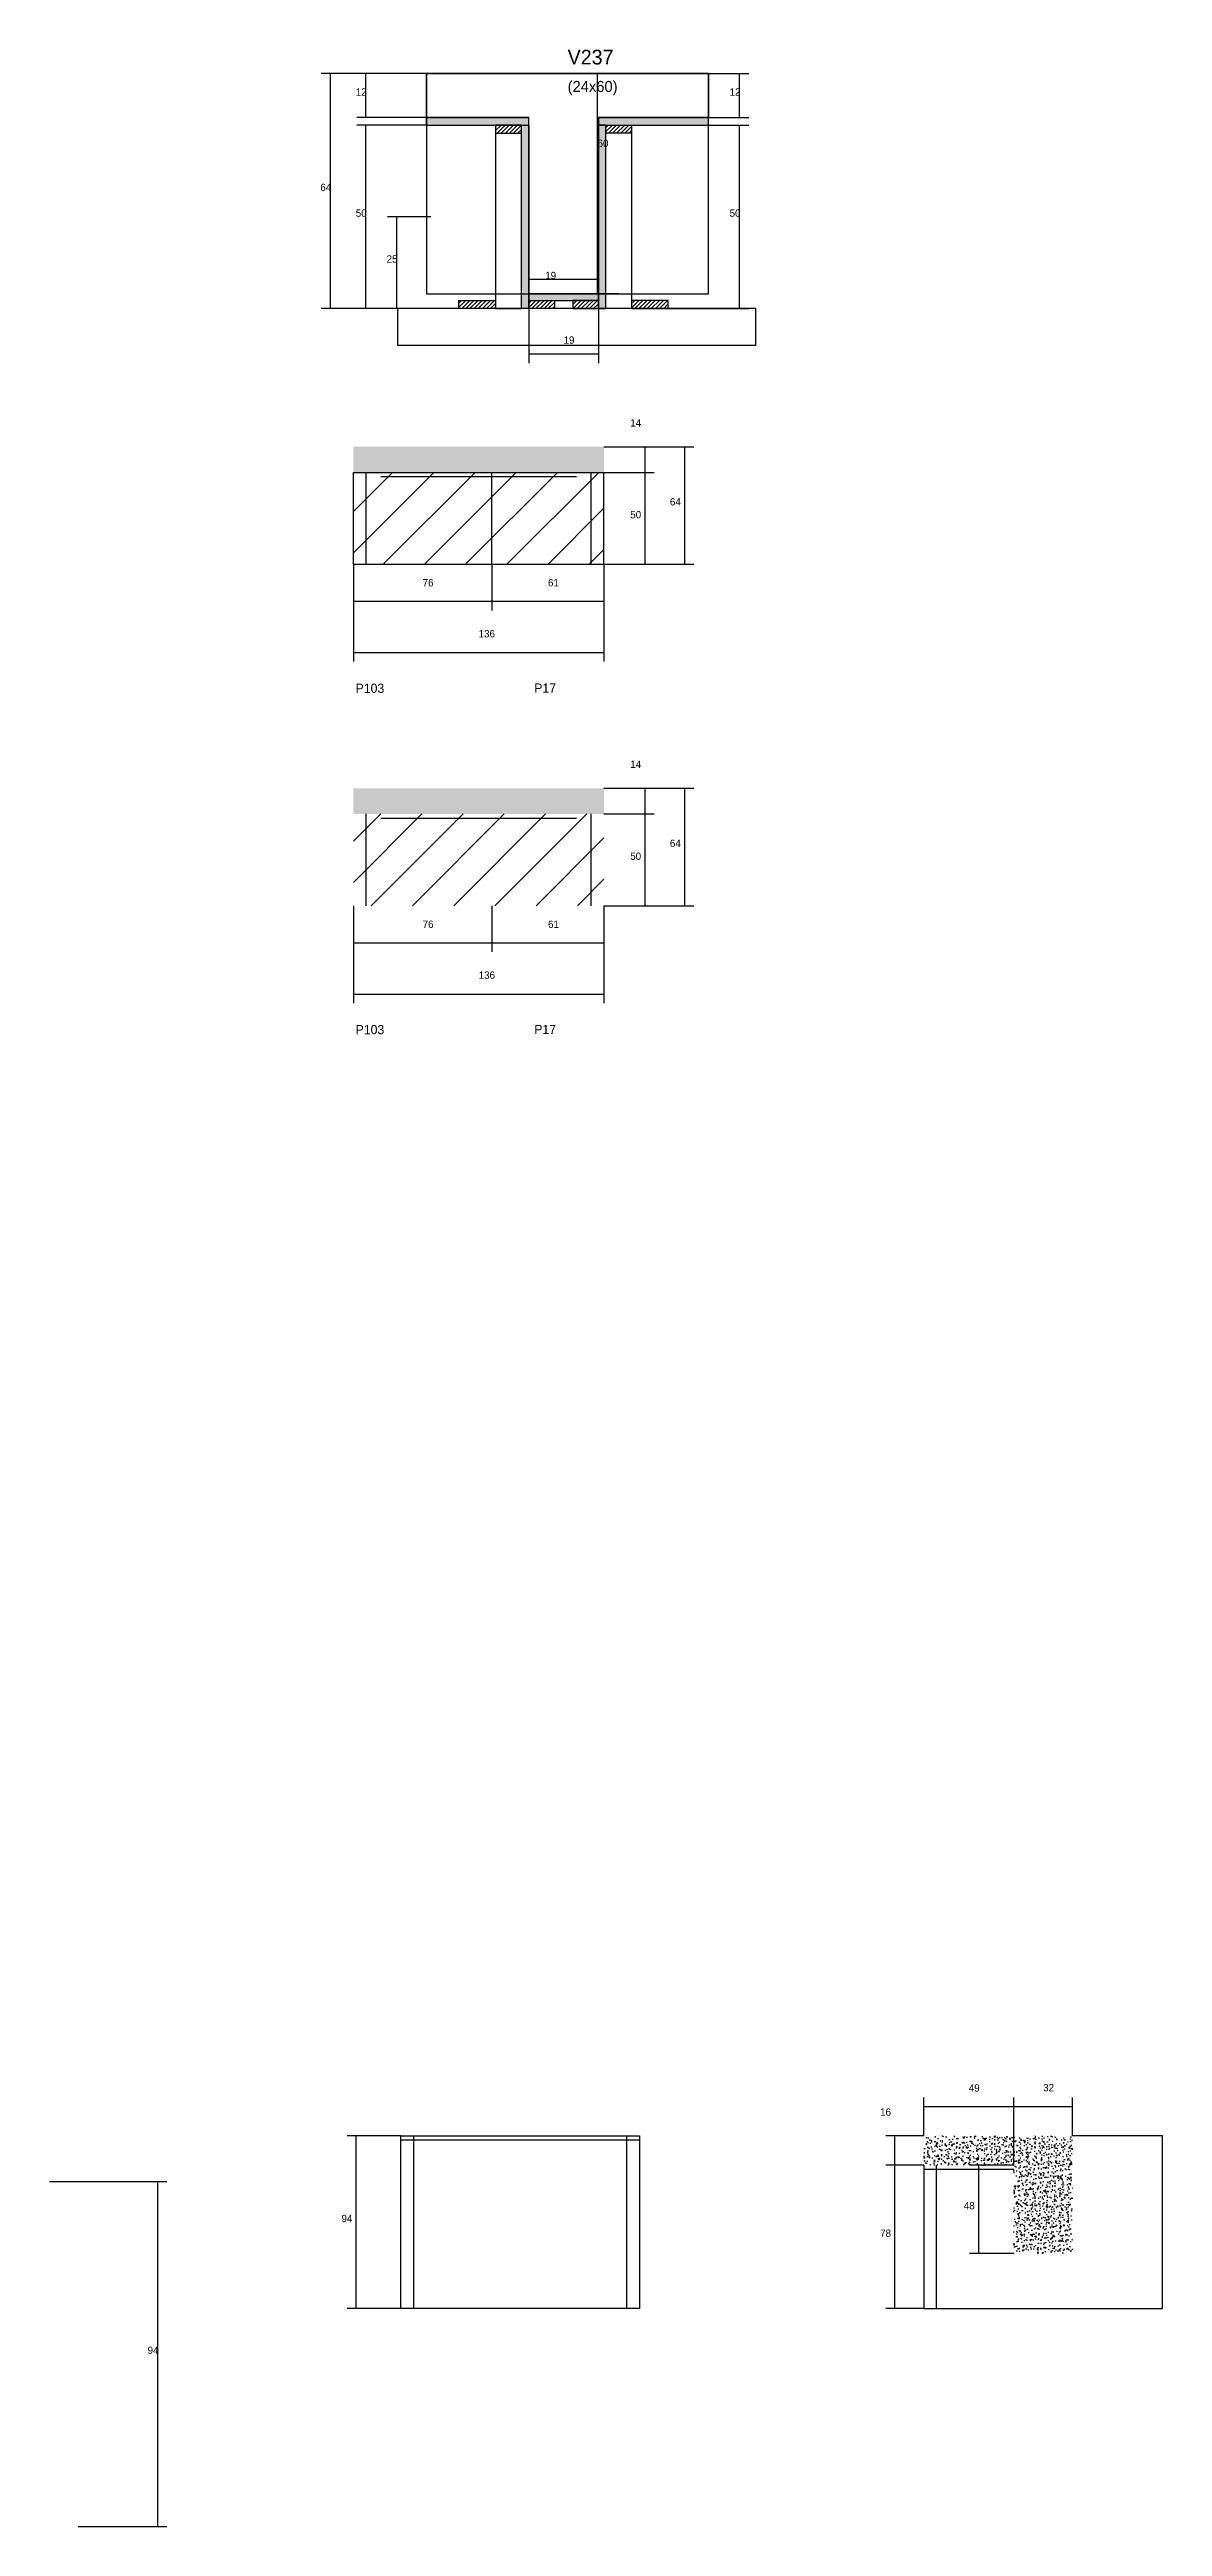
# Model space of a CAD drawing. Header units: metres. Extents: x 3157 to 3764, y 2068 to 3417.
import ezdxf

# ---------------------------------------------------------------- set-up
doc = ezdxf.new("R2010")
doc.units = ezdxf.units.M
for name, color, linetype in [('CONCRETO', 251, 'Continuous'), ('COTA', 241, 'Continuous'), ('Cota Seção (2x)', 4, 'Continuous'), ('Hachura', 253, 'Continuous'), ('Madeira', 126, 'Continuous'), ('NOMENCLATURA', 7, 'Continuous'), ('Painéis', 200, 'Continuous'), ('REAPROVEITAMENTO', 251, 'Continuous'), ('SARR_2.2x7', 40, 'Continuous'), ('Texto Seção', 7, 'Continuous')]:
    doc.layers.add(name, color=color, linetype=linetype)

msp = doc.modelspace()

# ---------------------------------------------------------------- hatches: boundary and pattern name
at = {"layer": 'COTA'}
h = msp.add_hatch(dxfattribs=at)
h.set_pattern_fill('AR-CONC', scale=0.03)
h.paths.add_polyline_path([(3459.3, 3201), (3322.8, 3201), (3322.8, 3201), (3322.8, 3187), (3322.8, 3187), (3459.3, 3187), (3459.3, 3187), (3459.3, 3201)])
h = msp.add_hatch(dxfattribs=at)
h.set_pattern_fill('AR-CONC', scale=0.03)
h.paths.add_polyline_path([(3459.3, 3014.9), (3322.8, 3014.9), (3322.8, 3014.9), (3322.8, 3000.9), (3322.8, 3000.9), (3459.3, 3000.9), (3459.3, 3000.9), (3459.3, 3014.9)])
h = msp.add_hatch(dxfattribs=at)
h.set_pattern_fill('AR-CONC', scale=0.03)
h.paths.add_polyline_path([(3682.5, 2264.6), (3633.5, 2264.6), (3633.5, 2280.6), (3714.5, 2280.6), (3714.5, 2216.6), (3682.5, 2216.6)])
at = {"layer": 'Hachura'}
h = msp.add_hatch(color=8, dxfattribs=at)
h.dxf.hatch_style = 1
h.paths.add_polyline_path([(3418.3, 3376.3), (3418.3, 3380.3), (3418.3, 3380.3), (3362.7, 3380.3), (3362.7, 3380.3), (3362.7, 3376.3), (3362.7, 3376.3), (3418.3, 3376.3)])
h = msp.add_hatch(dxfattribs=at)
h.set_pattern_fill('ANSI31', scale=0.5)
h.paths.add_polyline_path([(3414.3, 3371.9), (3414.3, 3376.3), (3414.3, 3376.3), (3400.3, 3376.3), (3400.3, 3376.3), (3400.3, 3371.9), (3400.3, 3371.9), (3414.3, 3371.9)])
h = msp.add_hatch(color=8, dxfattribs=at)
h.dxf.hatch_style = 1
h.paths.add_polyline_path([(3414.3, 3376.3), (3418.3, 3376.3), (3418.3, 3376.3), (3418.3, 3276.3), (3418.3, 3276.3), (3414.3, 3276.3), (3414.3, 3276.3), (3414.3, 3376.3)])
h = msp.add_hatch(color=8, dxfattribs=at)
h.dxf.hatch_style = 1
h.paths.add_polyline_path([(3516.3, 3376.3), (3516.3, 3380.3), (3516.3, 3380.3), (3456.3, 3380.3), (3456.3, 3380.3), (3456.3, 3376.3), (3456.3, 3376.3), (3516.3, 3376.3)])
h = msp.add_hatch(color=8, dxfattribs=at)
h.dxf.hatch_style = 1
h.paths.add_polyline_path([(3460.3, 3376.3), (3456.3, 3376.3), (3456.3, 3376.3), (3456.3, 3276.3), (3456.3, 3276.3), (3460.3, 3276.3), (3460.3, 3276.3), (3460.3, 3376.3)])
h = msp.add_hatch(dxfattribs=at)
h.set_pattern_fill('ANSI31', scale=0.5)
h.paths.add_polyline_path([(3460.3, 3371.9), (3460.3, 3376.3), (3460.3, 3376.3), (3474.3, 3376.3), (3474.3, 3376.3), (3474.3, 3371.9), (3474.3, 3371.9), (3460.3, 3371.9)])
h = msp.add_hatch(dxfattribs=at)
h.set_pattern_fill('ANSI31', scale=0.5)
h.paths.add_polyline_path([(3380.3, 3276.3), (3380.3, 3280.7), (3380.3, 3280.7), (3400.3, 3280.7), (3400.3, 3280.7), (3400.3, 3276.3), (3400.3, 3276.3), (3380.3, 3276.3)])
h = msp.add_hatch(color=8, dxfattribs=at)
h.dxf.hatch_style = 1
h.paths.add_polyline_path([(3456.3, 3280.7), (3456.3, 3284.3), (3456.3, 3284.3), (3418.3, 3284.3), (3418.3, 3284.3), (3418.3, 3280.7), (3418.3, 3280.7), (3456.3, 3280.7)])
h = msp.add_hatch(dxfattribs=at)
h.set_pattern_fill('ANSI31', scale=0.5)
h.paths.add_polyline_path([(3418.3, 3276.3), (3418.3, 3280.7), (3418.3, 3280.7), (3432.3, 3280.7), (3432.3, 3280.7), (3432.3, 3276.3), (3432.3, 3276.3), (3418.3, 3276.3)])
h = msp.add_hatch(dxfattribs=at)
h.set_pattern_fill('ANSI31', scale=0.5)
h.paths.add_polyline_path([(3456.3, 3276.3), (3456.3, 3280.7), (3456.3, 3280.7), (3442.3, 3280.7), (3442.3, 3280.7), (3442.3, 3276.3), (3442.3, 3276.3), (3456.3, 3276.3)])
h = msp.add_hatch(dxfattribs=at)
h.set_pattern_fill('ANSI31', scale=0.5)
h.paths.add_polyline_path([(3494.3, 3276.3), (3494.3, 3280.7), (3494.3, 3280.7), (3474.3, 3280.7), (3474.3, 3280.7), (3474.3, 3276.3), (3474.3, 3276.3), (3494.3, 3276.3)])
at = {"layer": 'REAPROVEITAMENTO'}
h = msp.add_hatch(dxfattribs=at)
h.set_pattern_fill('ANSI31', scale=5)
h.paths.add_polyline_path([(3322.8, 3137), (3459.3, 3137), (3459.3, 3137), (3459.3, 3187), (3459.3, 3187), (3322.8, 3187), (3322.8, 3187), (3322.8, 3137)])
h = msp.add_hatch(dxfattribs=at)
h.set_pattern_fill('ANSI31', scale=5)
h.paths.add_polyline_path([(3322.8, 2950.9), (3459.3, 2950.9), (3459.3, 2950.9), (3459.3, 3000.9), (3459.3, 3000.9), (3322.8, 3000.9), (3322.8, 3000.9), (3322.8, 2950.9)])

# ---------------------------------------------------------------- linework, layer by layer
at = {"layer": 'CONCRETO'}
for points in [[(3362.7, 3380.3), (3362.7, 3404.3), (3516.3, 3404.3), (3516.3, 3380.3), (3456.3, 3380.3), (3456.3, 3284.3), (3418.3, 3284.3), (3418.3, 3380.3)], [(3362.7, 3284.3), (3516.3, 3284.3), (3516.3, 3404.3), (3362.7, 3404.3)]]:
    msp.add_lwpolyline(points, close=True, dxfattribs=at)
at = {"layer": 'COTA'}
for p, q in [((3362.7, 3404.3), (3305.3, 3404.3)), ((3310.3, 3276.3), (3310.3, 3404.3)), ((3362.7, 3404.3), (3324.6, 3404.3)), ((3329.6, 3380.3), (3329.6, 3404.3)), ((3516.3, 3404.3), (3538.2, 3404.3)), ((3533.2, 3380.3), (3533.2, 3404.3)), ((3362.7, 3380.3), (3324.6, 3380.3)), ((3362.7, 3376.3), (3324.6, 3376.3)), ((3329.6, 3276.3), (3329.6, 3376.3)), ((3516.3, 3380.3), (3538.2, 3380.3)), ((3516.3, 3376.3), (3538.2, 3376.3)), ((3533.2, 3276.3), (3533.2, 3376.3)), ((3365, 3326.3), (3341.4, 3326.3)), ((3346.4, 3276.3), (3346.4, 3326.3)), ((3384.7, 3276.3), (3305.3, 3276.3)), ((3384.7, 3276.3), (3324.6, 3276.3)), ((3365, 3276.3), (3341.4, 3276.3)), ((3418.3, 3276.3), (3418.3, 3246.6)), ((3456.3, 3276.3), (3456.3, 3246.6)), ((3489.9, 3276.3), (3538.2, 3276.3)), ((3418.3, 3251.6), (3456.3, 3251.6)), ((3459.3, 3201), (3508.3, 3201)), ((3459.3, 3201), (3486.7, 3201)), ((3481.7, 3187), (3481.7, 3201)), ((3503.3, 3137), (3503.3, 3201)), ((3459.3, 3187), (3486.7, 3187)), ((3459.3, 3187), (3486.7, 3187)), ((3481.7, 3137), (3481.7, 3187)), ((3322.8, 3137), (3322.8, 3111.8)), ((3322.8, 3137), (3322.8, 3083.9)), ((3398.3, 3137), (3398.3, 3111.8)), ((3398.3, 3137), (3398.3, 3111.8)), ((3459.3, 3137), (3459.3, 3111.8)), ((3459.3, 3137), (3459.3, 3083.9)), ((3459.3, 3137), (3508.3, 3137)), ((3459.3, 3137), (3486.7, 3137)), ((3322.8, 3116.8), (3398.3, 3116.8)), ((3398.3, 3116.8), (3459.3, 3116.8)), ((3322.8, 3088.9), (3459.3, 3088.9)), ((3459.3, 3014.9), (3508.3, 3014.9)), ((3459.3, 3014.9), (3486.7, 3014.9)), ((3481.7, 3000.9), (3481.7, 3014.9)), ((3503.3, 2950.9), (3503.3, 3014.9)), ((3459.3, 3000.9), (3486.7, 3000.9)), ((3459.3, 3000.9), (3486.7, 3000.9)), ((3481.7, 2950.9), (3481.7, 3000.9)), ((3322.8, 2950.9), (3322.8, 2925.7)), ((3322.8, 2950.9), (3322.8, 2897.8)), ((3398.3, 2950.9), (3398.3, 2925.7)), ((3398.3, 2950.9), (3398.3, 2925.7)), ((3459.3, 2950.9), (3459.3, 2925.7)), ((3459.3, 2950.9), (3459.3, 2897.8)), ((3459.3, 2950.9), (3508.3, 2950.9)), ((3459.3, 2950.9), (3486.7, 2950.9)), ((3322.8, 2930.7), (3398.3, 2930.7)), ((3398.3, 2930.7), (3459.3, 2930.7)), ((3322.8, 2902.8), (3459.3, 2902.8)), ((3633.5, 2280.6), (3633.5, 2301.6)), ((3633.5, 2296.6), (3682.5, 2296.6)), ((3682.5, 2264.6), (3682.5, 2301.6)), ((3682.5, 2264.6), (3682.5, 2301.6)), ((3682.5, 2296.6), (3714.5, 2296.6)), ((3714.5, 2280.6), (3714.5, 2301.6)), ((3348.7, 2280.6), (3319.4, 2280.6)), ((3324.4, 2186.6), (3324.4, 2280.6)), ((3633.5, 2280.6), (3612.8, 2280.6)), ((3617.8, 2264.6), (3617.8, 2280.6)), ((3157.3, 2255.8), (3221.2, 2255.8)), ((3216.2, 2067.8), (3216.2, 2255.8)), ((3633.5, 2264.6), (3612.8, 2264.6)), ((3633.5, 2264.6), (3612.8, 2264.6)), ((3617.8, 2186.6), (3617.8, 2264.6)), ((3682.5, 2264.6), (3658.4, 2264.6)), ((3663.4, 2216.6), (3663.4, 2264.6)), ((3682.5, 2216.6), (3658.4, 2216.6)), ((3348.7, 2186.6), (3319.4, 2186.6)), ((3633.5, 2186.6), (3612.8, 2186.6)), ((3172.9, 2067.8), (3221.2, 2067.8))]:
    msp.add_line(p, q, dxfattribs=at)
at = {"layer": 'Cota Seção (2x)'}
for p, q in [((3467.3, 3404.3), (3450.8, 3404.3)), ((3455.8, 3284.3), (3455.8, 3404.3)), ((3418.3, 3276.3), (3418.3, 3297.3)), ((3456.3, 3276.3), (3456.3, 3297.3)), ((3418.3, 3292.3), (3456.3, 3292.3)), ((3467.3, 3284.3), (3450.8, 3284.3))]:
    msp.add_line(p, q, dxfattribs=at)
at = {"layer": 'Madeira'}
for points in [[(3414.3, 3371.9), (3414.3, 3376.3), (3400.3, 3376.3), (3400.3, 3371.9)], [(3414.3, 3376.3), (3400.3, 3376.3), (3400.3, 3276.3), (3414.3, 3276.3)], [(3460.3, 3371.9), (3460.3, 3376.3), (3474.3, 3376.3), (3474.3, 3371.9)], [(3460.3, 3376.3), (3474.3, 3376.3), (3474.3, 3276.3), (3460.3, 3276.3)], [(3380.3, 3276.3), (3380.3, 3280.7), (3400.3, 3280.7), (3400.3, 3276.3)], [(3418.3, 3276.3), (3418.3, 3280.7), (3432.3, 3280.7), (3432.3, 3276.3)], [(3456.3, 3276.3), (3456.3, 3280.7), (3442.3, 3280.7), (3442.3, 3276.3)], [(3494.3, 3276.3), (3494.3, 3280.7), (3474.3, 3280.7), (3474.3, 3276.3)], [(3346.8, 3256.3), (3542, 3256.3), (3542, 3276.3), (3346.8, 3276.3)]]:
    msp.add_lwpolyline(points, close=True, dxfattribs=at)
at = {"layer": 'Painéis'}
for p, q in [((3362.7, 3380.3), (3418.3, 3380.3)), ((3362.7, 3376.3), (3362.7, 3380.3)), ((3418.3, 3376.3), (3418.3, 3380.3)), ((3418.3, 3276.3), (3418.3, 3376.3)), ((3456.3, 3380.3), (3516.3, 3380.3)), ((3456.3, 3376.3), (3456.3, 3380.3)), ((3456.3, 3276.3), (3456.3, 3376.3)), ((3516.3, 3376.3), (3516.3, 3380.3)), ((3418.3, 3284.3), (3456.3, 3284.3)), ((3418.3, 3280.7), (3418.3, 3284.3)), ((3456.3, 3280.7), (3456.3, 3284.3)), ((3322.8, 3187), (3459.3, 3187)), ((3322.8, 3137), (3322.8, 3187)), ((3398.3, 3137), (3398.3, 3187)), ((3459.3, 3137), (3459.3, 3187)), ((3322.8, 3137), (3459.3, 3137))]:
    msp.add_line(p, q, dxfattribs=at)
for points in [[(3418.3, 3376.3), (3418.3, 3380.3), (3362.7, 3380.3), (3362.7, 3376.3)], [(3414.3, 3376.3), (3418.3, 3376.3), (3418.3, 3276.3), (3414.3, 3276.3)], [(3516.3, 3376.3), (3516.3, 3380.3), (3456.3, 3380.3), (3456.3, 3376.3)], [(3460.3, 3376.3), (3456.3, 3376.3), (3456.3, 3276.3), (3460.3, 3276.3)], [(3456.3, 3280.7), (3456.3, 3284.3), (3418.3, 3284.3), (3418.3, 3280.7)], [(3348.7, 2280.6), (3478.7, 2280.6), (3478.7, 2186.6), (3348.7, 2186.6)]]:
    msp.add_lwpolyline(points, close=True, dxfattribs=at)
msp.add_lwpolyline([(3633.5, 2264.6), (3633.5, 2186.6), (3763.5, 2186.6), (3763.5, 2280.6), (3714.5, 2280.6)], dxfattribs=at)
at = {"layer": 'SARR_2.2x7'}
for p, q in [((3329.8, 3137), (3329.8, 3187)), ((3452.3, 3137), (3452.3, 3187)), ((3337.8, 3184.8), (3398.3, 3184.8)), ((3398.3, 3184.8), (3444.3, 3184.8)), ((3329.8, 2950.9), (3329.8, 3000.9)), ((3337.8, 2998.7), (3398.3, 2998.7)), ((3398.3, 2998.7), (3444.3, 2998.7)), ((3452.3, 2950.9), (3452.3, 3000.9)), ((3348.7, 2278.4), (3478.7, 2278.4)), ((3355.7, 2186.6), (3355.7, 2280.6)), ((3471.7, 2186.6), (3471.7, 2280.6)), ((3633.5, 2262.4), (3682.5, 2262.4)), ((3640.5, 2186.6), (3640.5, 2264.6))]:
    msp.add_line(p, q, dxfattribs=at)

# ---------------------------------------------------------------- texts
at = {"layer": 'COTA'}
for s, p in [('12', (3324.1, 3392.3)), ('12', (3527.7, 3392.3)), ('64', (3304.8, 3340.3)), ('50', (3324.1, 3326.3)), ('50', (3527.7, 3326.3)), ('25', (3340.9, 3301.3)), ('19', (3437.3, 3257.1)), ('14', (3473.6, 3212)), ('64', (3495.2, 3169)), ('50', (3473.6, 3162)), ('76', (3360.5, 3124.9)), ('61', (3428.8, 3124.9)), ('136', (3391, 3097.1)), ('14', (3473.6, 3026)), ('64', (3495.2, 2982.9)), ('50', (3473.6, 2975.9)), ('76', (3360.5, 2938.8)), ('61', (3428.8, 2938.8)), ('136', (3391, 2911.1)), ('49', (3658, 2304.7)), ('32', (3698.5, 2304.9)), ('16', (3609.7, 2291.6)), ('48', (3655.3, 2240.6)), ('94', (3316.3, 2233.6)), ('78', (3609.7, 2225.6)), ('94', (3210.7, 2161.8))]:
    msp.add_text(s, height=4, dxfattribs=at).set_placement(p)
at = {"layer": 'Cota Seção (2x)'}
for s, p in [('60', (3455.8, 3364.3)), ('19', (3427.3, 3292.3))]:
    msp.add_text(s, height=4, dxfattribs=at).set_placement(p)
at = {"layer": 'NOMENCLATURA'}
for s, p in [('P103', (3324, 3066.9)), ('P17', (3421.3, 3067)), ('P103', (3324, 2880.9)), ('P17', (3421.3, 2881))]:
    msp.add_text(s, height=5, dxfattribs=at).set_placement(p)
at = {"layer": 'Texto Seção'}
for s, height, p in [('V237', 8, (3439.5, 3409.3)), ('(24x60)', 6, (3439.5, 3394.3))]:
    msp.add_text(s, height=height, dxfattribs=at).set_placement(p)

doc.saveas('drawing.dxf')
